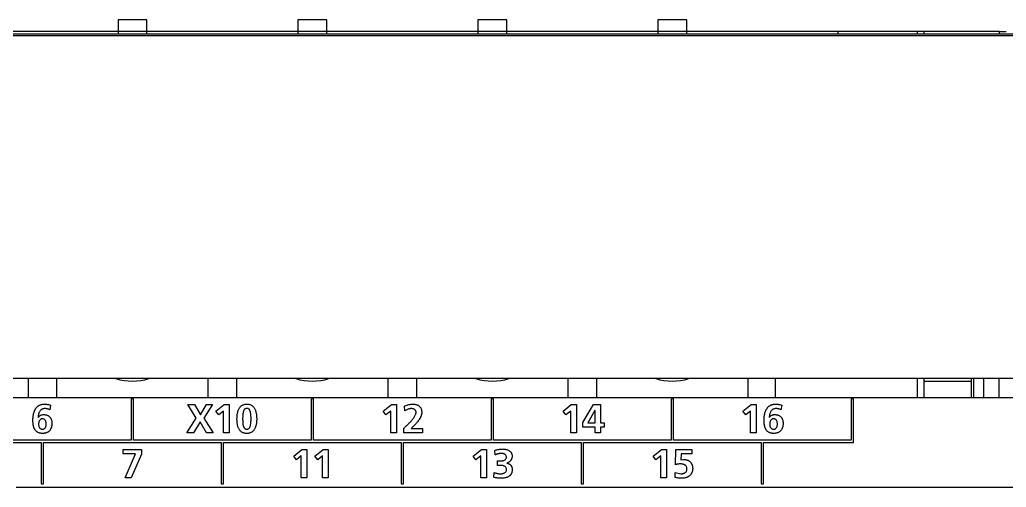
# Model space of a CAD drawing. Extents: x 147 to 432, y 261 to 358.
# Drawn here: x 250.1 to 291.88, y 336.18 to 355.98 of the extents above; entities that cross this region are included whole.
import ezdxf

# ---------------------------------------------------------------- set-up
doc = ezdxf.new("R2010")
doc.units = 0
doc.header["$MEASUREMENT"] = 0
doc.layers.get('0').update_dxf_attribs({"linetype": 'CONTINUOUS'})

msp = doc.modelspace()

# ---------------------------------------------------------------- linework, layer by layer
at = {"color": 7, "linetype": 'Continuous'}
for p, q in [((254.26553, 355.97723), (254.26553, 355.35938)), ((261.88553, 355.97723), (261.88553, 355.35938)), ((263.10553, 355.35938), (263.10553, 355.97723)), ((269.50553, 355.97723), (269.50553, 355.35938)), ((270.72553, 355.35938), (270.72553, 355.97723)), ((277.12553, 355.97723), (277.12553, 355.35938)), ((291.57553, 355.47723), (187.35553, 355.47723)), ((427.12073, 355.35939), (188.24033, 355.35939)), ((250.45553, 340.7772), (250.45553, 339.97721)), ((251.67553, 339.97721), (251.67553, 340.7772)), ((258.07553, 340.7772), (258.07553, 339.97721)), ((259.29553, 339.97721), (259.29553, 340.7772)), ((265.69553, 340.7772), (265.69553, 339.97721)), ((266.91553, 339.97721), (266.91553, 340.7772)), ((273.31553, 340.7772), (273.31553, 339.97721)), ((274.53553, 339.97721), (274.53553, 340.7772)), ((280.93553, 340.7772), (280.93553, 339.97721)), ((282.10553, 339.97721), (282.10553, 340.7772)), ((288.10553, 340.7772), (288.10553, 339.97721)), ((288.40553, 339.97723), (288.40553, 340.77723)), ((290.40553, 340.65092), (288.40553, 340.65092)), ((290.40553, 339.97723), (290.40553, 340.7772)), ((290.50553, 339.97723), (290.50553, 340.77723)), ((290.90553, 340.77723), (290.90553, 339.97723)), ((291.57553, 339.97723), (291.57553, 340.77723)), ((251.40671, 339.65496), (251.37588, 339.46083)), ((254.92347, 339.92695), (254.82356, 339.92695)), ((254.82356, 339.92695), (254.82356, 338.1765)), ((254.92347, 338.1765), (254.92347, 339.92695)), ((257.22221, 339.67718), (257.5004, 339.67718)), ((257.57946, 339.10202), (257.22221, 339.67718)), ((257.5004, 339.67718), (257.7512, 339.24964)), ((257.7512, 339.24964), (258.007, 339.67718)), ((258.26452, 339.67718), (257.90399, 339.10202)), ((258.007, 339.67718), (258.26452, 339.67718)), ((258.41369, 339.39554), (258.76389, 339.67718)), ((258.76389, 339.67718), (258.9768, 339.67718)), ((258.9768, 339.67718), (258.9768, 338.47863)), ((262.44342, 339.92695), (262.44342, 338.1765)), ((262.54333, 339.92695), (262.44342, 339.92695)), ((262.54333, 338.1765), (262.54333, 339.92695)), ((265.49147, 339.39554), (265.84166, 339.67718)), ((265.84166, 339.67718), (266.05457, 339.67718)), ((266.05457, 339.67718), (266.05457, 338.47863)), ((266.41234, 339.41277), (266.39357, 339.61189)), ((270.16354, 339.92695), (270.06363, 339.92695)), ((270.06363, 339.92695), (270.06363, 338.1765)), ((270.16354, 338.1765), (270.16354, 339.92695)), ((273.10892, 339.39554), (273.45929, 339.67718)), ((273.45929, 339.67718), (273.67219, 339.67718)), ((273.67219, 339.67718), (273.67219, 338.47863)), ((273.94539, 338.92167), (274.39343, 339.67718)), ((274.39343, 339.67718), (274.69229, 339.67718)), ((274.69229, 339.67718), (274.69229, 338.90617)), ((277.7834, 339.92695), (277.68349, 339.92695)), ((277.68349, 339.92695), (277.68349, 338.1765)), ((277.7834, 338.1765), (277.7834, 339.92695)), ((280.72258, 339.39554), (281.07278, 339.67718)), ((281.07278, 339.67718), (281.28568, 339.67718)), ((281.28568, 339.67718), (281.28568, 338.47863)), ((282.36555, 339.65496), (282.33454, 339.46083)), ((285.40361, 339.92695), (285.3037, 339.92695)), ((285.3037, 339.92695), (285.3037, 338.1765)), ((285.40361, 338.07659), (285.40361, 339.92695)), ((258.53393, 339.23931), (258.41369, 339.39554)), ((258.7365, 339.40416), (258.53393, 339.23931)), ((258.7365, 338.47863), (258.7365, 339.40416)), ((265.61153, 339.23931), (265.49147, 339.39554)), ((265.81428, 339.40416), (265.61153, 339.23931)), ((265.81428, 338.47863), (265.81428, 339.40416)), ((273.22916, 339.23931), (273.10892, 339.39554)), ((273.43173, 339.40416), (273.22916, 339.23931)), ((273.43173, 338.47863), (273.43173, 339.40416)), ((274.45871, 339.42655), (274.16174, 338.90617)), ((274.46215, 339.42655), (274.45871, 339.42655)), ((274.46215, 338.90617), (274.46215, 339.42655)), ((280.84282, 339.23931), (280.72258, 339.39554)), ((281.04539, 339.40416), (280.84282, 339.23931)), ((281.04539, 338.47863), (281.04539, 339.40416)), ((257.18621, 338.47863), (257.57946, 339.10202)), ((257.73742, 338.94579), (257.45751, 338.47863)), ((258.01389, 338.47863), (257.73742, 338.94579)), ((257.90399, 339.10202), (258.29725, 338.47863)), ((273.94539, 338.72754), (273.94539, 338.92167)), ((274.16174, 338.90617), (274.46215, 338.90617)), ((274.69229, 338.90617), (274.84508, 338.90617)), ((274.84508, 338.90617), (274.84508, 338.72754)), ((257.45751, 338.47863), (257.18621, 338.47863)), ((258.29725, 338.47863), (258.01389, 338.47863)), ((258.9768, 338.47863), (258.7365, 338.47863)), ((266.05457, 338.47863), (265.81428, 338.47863)), ((266.36601, 338.47863), (266.36601, 338.67948)), ((267.16286, 338.47863), (266.36601, 338.47863)), ((266.67348, 338.66759), (267.16286, 338.66759)), ((267.16286, 338.66759), (267.16286, 338.47863)), ((273.67219, 338.47863), (273.43173, 338.47863)), ((274.46215, 338.72754), (273.94539, 338.72754)), ((274.46215, 338.47863), (274.46215, 338.72754)), ((274.69229, 338.47863), (274.46215, 338.47863)), ((274.69229, 338.72754), (274.69229, 338.47863)), ((274.84508, 338.72754), (274.69229, 338.72754)), ((281.28568, 338.47863), (281.04539, 338.47863)), ((243.49367, 338.07659), (251.01363, 338.07659)), ((254.82356, 338.1765), (247.30361, 338.1765)), ((251.01363, 338.07659), (251.01363, 336.32682)), ((251.11354, 338.07659), (258.63349, 338.07659)), ((251.11354, 336.32682), (251.11354, 338.07659)), ((262.44342, 338.1765), (254.92347, 338.1765)), ((258.63349, 338.07659), (258.63349, 336.32682)), ((258.7334, 338.07659), (266.25335, 338.07659)), ((258.7334, 336.32682), (258.7334, 338.07659)), ((270.06363, 338.1765), (262.54333, 338.1765)), ((266.25335, 338.07659), (266.25335, 336.32682)), ((266.35326, 336.32682), (266.35326, 338.07659)), ((266.35326, 338.07659), (273.87322, 338.07659)), ((277.68349, 338.1765), (270.16354, 338.1765)), ((273.87322, 338.07659), (273.87322, 336.32682)), ((273.97312, 338.07659), (281.49342, 338.07659)), ((273.97312, 336.32682), (273.97312, 338.07659)), ((285.3037, 338.1765), (277.7834, 338.1765)), ((281.49342, 338.07659), (281.49342, 336.32682)), ((281.59333, 336.32682), (281.59333, 338.07659)), ((281.59333, 338.07659), (285.40361, 338.07659)), ((254.48181, 337.58807), (254.48181, 337.77686)), ((254.48181, 337.77686), (255.25454, 337.77686)), ((255.01235, 337.58807), (254.48181, 337.58807)), ((254.56759, 336.57832), (255.01235, 337.58807)), ((255.25454, 337.57774), (254.82856, 336.57832)), ((255.25454, 337.77686), (255.25454, 337.57774)), ((261.70359, 337.49523), (262.05378, 337.77686)), ((262.05378, 337.77686), (262.26669, 337.77686)), ((262.26669, 337.77686), (262.26669, 336.57832)), ((262.59931, 337.49523), (262.94968, 337.77686)), ((262.94968, 337.77686), (263.16259, 337.77686)), ((263.16259, 337.77686), (263.16259, 336.57832)), ((269.30157, 337.49523), (269.65177, 337.77686)), ((269.65177, 337.77686), (269.86467, 337.77686)), ((269.86467, 337.77686), (269.86467, 336.57832)), ((270.23485, 337.54501), (270.22124, 337.73742)), ((276.9204, 337.49523), (277.2706, 337.77686)), ((277.2706, 337.77686), (277.4835, 337.77686)), ((277.4835, 337.77686), (277.4835, 336.57832)), ((277.8678, 337.13298), (277.87986, 337.77686)), ((277.87986, 337.77686), (278.56836, 337.77686)), ((278.10655, 337.59824), (278.10138, 337.34244)), ((278.56836, 337.59824), (278.10655, 337.59824)), ((278.56836, 337.77686), (278.56836, 337.59824)), ((261.82382, 337.33899), (261.70359, 337.49523)), ((262.02639, 337.50384), (261.82382, 337.33899)), ((262.02639, 336.57832), (262.02639, 337.50384)), ((262.71955, 337.33899), (262.59931, 337.49523)), ((262.92212, 337.50384), (262.71955, 337.33899)), ((262.92212, 336.57832), (262.92212, 337.50384)), ((269.42164, 337.33899), (269.30157, 337.49523)), ((269.62438, 337.50384), (269.42164, 337.33899)), ((269.62438, 336.57832), (269.62438, 337.50384)), ((270.33441, 337.10369), (270.33441, 337.29266)), ((270.33441, 337.29266), (270.44431, 337.29266)), ((270.4512, 337.10369), (270.33441, 337.10369)), ((277.04046, 337.33899), (276.9204, 337.49523)), ((277.24321, 337.50384), (277.04046, 337.33899)), ((277.24321, 336.57832), (277.24321, 337.50384)), ((278.10138, 337.34244), (278.21128, 337.3545)), ((270.18335, 336.59726), (270.19713, 336.80156)), ((277.85058, 336.5921), (277.85575, 336.80673)), ((277.85575, 336.80673), (278.10138, 336.74661)), ((251.01363, 336.32682), (251.11354, 336.32682)), ((254.82856, 336.57832), (254.56759, 336.57832)), ((258.63349, 336.32682), (258.7334, 336.32682)), ((262.26669, 336.57832), (262.02639, 336.57832)), ((263.16259, 336.57832), (262.92212, 336.57832)), ((266.25335, 336.32682), (266.35326, 336.32682)), ((269.86467, 336.57832), (269.62438, 336.57832)), ((273.87322, 336.32682), (273.97312, 336.32682)), ((277.4835, 336.57832), (277.24321, 336.57832)), ((281.49342, 336.32682), (281.59333, 336.32682))]:
    msp.add_line(p, q, dxfattribs=at)
for points in [[(255.48553, 355.97723), (254.26553, 355.97723)], [(255.48553, 355.35938), (255.48553, 355.97723)], [(263.10553, 355.97723), (261.88553, 355.97723)], [(270.72553, 355.97723), (269.50553, 355.97723)], [(278.34553, 355.97723), (277.12553, 355.97723)], [(278.34553, 355.35938), (278.34553, 355.97723)], [(284.74553, 355.47723), (284.74553, 355.35938)], [(288.10553, 355.47723), (288.10553, 355.35938)], [(288.40553, 355.35939), (288.40553, 355.47723)], [(291.57553, 355.47723), (291.57553, 355.35939)], [(291.57556, 355.47723), (291.87551, 355.47723)], [(431.72205, 355.29359), (183.639, 355.29359)], [(429.90553, 340.77723), (185.45553, 340.77723)], [(185.05553, 339.97723), (430.30553, 339.97723)], [(251.37588, 339.46083), (251.353103, 339.470341), (251.330035, 339.479122), (251.306101, 339.487169), (251.282373, 339.493964), (251.258336, 339.49957), (251.234037, 339.503894), (251.209537, 339.506882), (251.184912, 339.508534), (251.160238, 339.508811), (251.135601, 339.50737), (251.111168, 339.503915), (251.087166, 339.498192), (251.063858, 339.490095), (251.041534, 339.479587), (251.020463, 339.466749), (251.000888, 339.451731), (250.982962, 339.434775), (250.966758, 339.416165), (250.952276, 339.396184), (250.939457, 339.375095), (250.928212, 339.353127), (250.918431, 339.330467), (250.910005, 339.307269), (250.902826, 339.283653), (250.896798, 339.259718), (250.891842, 339.235538), (250.887876, 339.211178), (250.884821, 339.186684), (250.882629, 339.162096), (250.88134, 339.13802)], [(282.33454, 339.46083), (282.311763, 339.470341), (282.288695, 339.479123), (282.264763, 339.487169), (282.241035, 339.493964), (282.216998, 339.49957), (282.192699, 339.503894), (282.168199, 339.506882), (282.143574, 339.508534), (282.1189, 339.508811), (282.094263, 339.50737), (282.06983, 339.503916), (282.045828, 339.498193), (282.02252, 339.490095), (282.000196, 339.479588), (281.979124, 339.46675), (281.95955, 339.451732), (281.941623, 339.434776), (281.925419, 339.416166), (281.910937, 339.396185), (281.898118, 339.375097), (281.886873, 339.353128), (281.877091, 339.330468), (281.868665, 339.30727), (281.861486, 339.283655), (281.855459, 339.25972), (281.850502, 339.23554), (281.846536, 339.21118), (281.843481, 339.186686), (281.841289, 339.162097), (281.84, 339.13802)], [(270.44431, 337.29266), (270.464757, 337.29291), (270.485186, 337.293859), (270.505575, 337.295482), (270.525889, 337.297844), (270.546085, 337.301062), (270.5661, 337.305253), (270.585855, 337.310542), (270.605227, 337.317087), (270.62405, 337.325074), (270.642078, 337.334713), (270.658976, 337.346214), (270.674287, 337.359752), (270.687455, 337.375373), (270.697927, 337.392913), (270.705302, 337.411969), (270.709422, 337.431973), (270.710627, 337.452375), (270.709464, 337.472786), (270.705949, 337.492924), (270.699562, 337.51321), (270.690506, 337.531525), (270.678626, 337.548146), (270.664238, 337.562653), (270.648093, 337.57468), (270.630237, 337.584628), (270.611364, 337.592486), (270.591821, 337.598497), (270.571854, 337.602906), (270.55163, 337.605935), (270.531261, 337.607752), (270.510824, 337.608517), (270.490373, 337.608415), (270.469938, 337.607575), (270.449544, 337.606051), (270.429213, 337.603826), (270.408971, 337.600906), (270.388841, 337.597296), (270.368845, 337.593003), (270.349006, 337.588035), (270.329136, 337.582341), (270.309675, 337.576052), (270.290432, 337.569126), (270.271424, 337.561578), (270.252668, 337.553425), (270.23485, 337.54501)], [(278.10138, 336.74661), (278.123158, 336.74719), (278.144871, 336.74901), (278.166443, 336.752081), (278.187781, 336.756488), (278.208772, 336.762326), (278.229276, 336.76969), (278.249114, 336.778691), (278.268066, 336.789432), (278.285862, 336.801992), (278.302198, 336.816398), (278.31675, 336.832602), (278.329231, 336.850448), (278.339425, 336.869694), (278.347236, 336.890024), (278.352699, 336.91111), (278.355946, 336.932644), (278.35716, 336.954392), (278.356502, 336.976175), (278.35382, 336.997792), (278.348865, 337.019002), (278.341802, 337.038731), (278.332001, 337.058179), (278.319789, 337.07621), (278.305382, 337.092543), (278.289113, 337.107023), (278.271353, 337.119605), (278.252411, 337.130365), (278.232591, 337.13941), (278.212123, 337.146877), (278.191884, 337.152729), (278.170622, 337.157494), (278.149128, 337.161072), (278.127479, 337.163548), (278.105736, 337.164995), (278.083952, 337.165524), (278.062162, 337.165273), (278.040388, 337.164399), (278.018649, 337.16289), (277.996966, 337.160721), (277.97536, 337.157879), (277.953856, 337.154355), (277.932476, 337.150144), (277.911241, 337.14525), (277.890173, 337.139681), (277.869291, 337.133452)], [(249.95553, 336.17723), (431.90553, 336.17723)]]:
    msp.add_lwpolyline(points, dxfattribs=at)
for points in [[(250.88478, 339.13458, -0.029498), (250.908608, 339.165462, -0.03494), (250.936138, 339.193084, -0.039651), (250.967472, 339.216286, -0.040594), (251.001598, 339.233875, -0.038586), (251.03865, 339.246018, -0.032974), (251.077069, 339.252738, -0.026617), (251.11664, 339.25481, -0.020592), (251.155627, 339.25335, -0.022002), (251.194353, 339.248582, -0.025054), (251.232459, 339.240213, -0.028335), (251.269448, 339.227824, -0.031157), (251.304703, 339.211136, -0.033487), (251.337833, 339.189832, -0.034139), (251.367474, 339.164487, -0.033945), (251.393393, 339.135347, -0.032253), (251.415243, 339.103039, -0.02971), (251.432928, 339.068271, -0.026867), (251.446568, 339.031724, -0.024328), (251.456622, 338.993141, -0.021546), (251.462965, 338.954641, -0.018652), (251.466173, 338.915757, -0.014888), (251.466771, 338.876736, -0.014345), (251.465121, 338.837747, -0.014741), (251.461209, 338.798919, -0.016866), (251.454866, 338.760415, -0.019345), (251.445754, 338.722475, -0.021796), (251.433558, 338.685413, -0.024356), (251.417999, 338.649635, -0.027108), (251.398851, 338.615648, -0.029194), (251.376002, 338.584032, -0.030827), (251.349522, 338.555393, -0.031206), (251.319705, 338.530248, -0.030213), (251.287018, 338.508963, -0.028606), (251.252056, 338.491665, -0.025968), (251.215413, 338.478275, -0.023269), (251.177626, 338.468558, -0.020376), (251.139134, 338.462168, -0.018152), (251.100275, 338.458752, -0.016227), (251.06126, 338.458012, -0.017634), (251.022273, 338.459862, -0.020689), (250.983557, 338.464688, -0.023646), (250.94542, 338.472927, -0.026585), (250.908304, 338.484944, -0.029246), (250.872768, 338.501036, -0.030662), (250.839409, 338.521255, -0.031334), (250.808832, 338.545468, -0.030072), (250.781385, 338.573302, -0.027979), (250.757419, 338.604081, -0.025035), (250.736837, 338.637226, -0.02208), (250.719468, 338.672164, -0.019098), (250.705028, 338.708416, -0.016589), (250.693205, 338.745604, -0.014244), (250.683694, 338.783453), (250.67621, 338.821754), (250.670508, 338.860363), (250.666364, 338.89917), (250.663592, 338.9381), (250.662023, 338.977096), (250.66154, 339.01607), (250.662061, 339.055096), (250.66363, 339.094092), (250.666357, 339.133475), (250.670259, 339.172307), (250.675537, 339.211591), (250.682119, 339.250059), (250.690194, 339.28824), (250.69968, 339.325299), (250.7111, 339.362616, -0.013595), (250.724436, 339.39929, -0.015074), (250.739848, 339.435142, -0.016755), (250.757508, 339.469937, -0.018467), (250.777572, 339.503404, -0.020272), (250.800163, 339.535217, -0.022129), (250.825368, 339.564998, -0.023352), (250.853175, 339.592369, -0.024709), (250.883475, 339.616942, -0.024811), (250.916066, 339.638385, -0.024585), (250.950615, 339.656513, -0.023908), (250.986757, 339.671189, -0.022334), (251.024106, 339.68247, -0.020922), (251.062297, 339.690483, -0.018752), (251.101009, 339.69544, -0.016519), (251.139981, 339.697658, -0.013963), (251.179007, 339.697481), (251.217973, 339.695337, -0.013169), (251.25728, 339.691136, -0.013315), (251.29581, 339.684938, -0.01334), (251.333954, 339.676692), (251.371608, 339.666439), (251.40671, 339.65496)], [(266.39357, 339.61189, -0.012787), (266.429512, 339.628989), (266.466279, 339.644234), (266.503759, 339.65763), (266.541853, 339.669167), (266.580467, 339.678823), (266.619509, 339.686566), (266.658637, 339.692317, -0.01298), (266.69826, 339.696089, -0.013429), (266.738025, 339.69777, -0.014845), (266.77782, 339.697212, -0.017169), (266.817498, 339.694111, -0.019749), (266.856837, 339.688097, -0.022284), (266.895009, 339.678928, -0.025967), (266.932623, 339.665956, -0.029419), (266.968568, 339.648906, -0.032762), (267.002112, 339.627526, -0.035228), (267.032447, 339.601802, -0.035396), (267.05849, 339.57246, -0.034968), (267.080427, 339.539284, -0.032676), (267.097689, 339.503446, -0.029481), (267.11038, 339.46574, -0.025181), (267.118863, 339.42687, -0.021563), (267.123725, 339.387372, -0.022155), (267.12513, 339.34748, -0.022833), (267.122954, 339.307742, -0.023849), (267.117086, 339.268384, -0.022394), (267.107556, 339.229757, -0.019218), (267.094846, 339.192042, -0.016815), (267.079463, 339.155332, -0.014771), (267.061795, 339.119667, -0.012902), (267.042183, 339.085033), (267.020929, 339.051379), (266.998303, 339.01863), (266.974514, 338.986716), (266.949749, 338.955552), (266.924158, 338.925063), (266.897874, 338.895168), (266.871012, 338.865792), (266.843608, 338.836788), (266.815882, 338.808226), (266.787842, 338.779972), (266.759574, 338.751945), (266.731188, 338.724039), (266.702762, 338.696172), (266.674277, 338.668366)], [(281.84344, 339.13458, -0.029551), (281.867276, 339.165459, -0.034945), (281.894817, 339.193071, -0.039604), (281.926158, 339.216266, -0.040574), (281.960328, 339.233872, -0.038545), (281.997381, 339.246017, -0.032983), (282.035802, 339.25274, -0.026613), (282.0753, 339.25481, -0.020606), (282.114289, 339.253351, -0.021999), (282.153017, 339.248582, -0.025053), (282.191125, 339.240213, -0.028338), (282.228115, 339.227823, -0.031159), (282.263371, 339.211134, -0.033484), (282.296497, 339.189832, -0.034142), (282.326139, 339.164486, -0.033948), (282.352059, 339.135344, -0.032255), (282.373909, 339.103033, -0.029711), (282.391593, 339.068263, -0.026868), (282.405232, 339.031713, -0.024322), (282.415283, 338.99314, -0.021545), (282.421625, 338.954638, -0.018651), (282.424833, 338.915752, -0.014887), (282.425431, 338.87673, -0.014346), (282.42378, 338.837739, -0.014742), (282.419868, 338.798909, -0.016867), (282.413524, 338.760404, -0.019346), (282.404411, 338.722462, -0.021798), (282.392212, 338.685399, -0.024358), (282.376651, 338.64962, -0.027111), (282.357501, 338.615632, -0.029197), (282.334649, 338.584016, -0.030828), (282.308165, 338.555378, -0.031207), (282.278345, 338.530233, -0.030214), (282.245655, 338.50895, -0.028606), (282.21069, 338.491654, -0.025968), (282.174045, 338.478267, -0.023268), (282.136256, 338.468551, -0.020374), (282.097761, 338.462164, -0.018151), (282.0589, 338.45875, -0.016226), (282.019883, 338.458013, -0.017638), (281.980895, 338.459865, -0.020693), (281.942177, 338.464694, -0.02365), (281.904039, 338.472938, -0.02659), (281.866923, 338.48496, -0.029249), (281.831388, 338.501057, -0.030665), (281.79803, 338.521282, -0.031334), (281.767455, 338.545501, -0.030033), (281.740045, 338.573302, -0.02798), (281.716078, 338.604082, -0.025036), (281.695496, 338.63723, -0.022081), (281.678126, 338.672169, -0.019098), (281.663685, 338.708422, -0.016589), (281.651862, 338.745613, -0.014244), (281.642352, 338.783464), (281.634868, 338.821767), (281.629166, 338.860377), (281.625023, 338.899186), (281.622251, 338.938118), (281.620682, 338.977116), (281.6202, 339.01607), (281.620721, 339.055097), (281.62229, 339.094096), (281.625017, 339.133476), (281.628919, 339.17231), (281.634197, 339.211591), (281.640779, 339.250061), (281.648855, 339.288244), (281.658341, 339.3253), (281.669761, 339.362619, -0.013596), (281.683098, 339.399295, -0.015075), (281.698511, 339.435147, -0.016756), (281.716172, 339.469944, -0.018468), (281.736237, 339.503412, -0.020274), (281.758831, 339.535226, -0.02213), (281.784037, 339.565008, -0.023354), (281.811846, 339.592379, -0.02471), (281.842148, 339.616952, -0.024812), (281.874742, 339.638394, -0.024586), (281.909294, 339.656521, -0.023908), (281.945438, 339.671197, -0.022335), (281.98279, 339.682476, -0.020924), (282.020983, 339.690487, -0.01875), (282.059697, 339.695442, -0.016512), (282.09867, 339.697659, -0.013946), (282.137698, 339.697482), (282.176667, 339.69534, -0.013189), (282.216025, 339.691136, -0.013316), (282.254557, 339.684938, -0.013317), (282.292703, 339.676694), (282.330361, 339.666448), (282.36555, 339.65496)], [(266.36601, 338.67948), (266.389367, 338.70147), (266.412836, 338.72334), (266.436421, 338.745085), (266.460021, 338.766814), (266.483532, 338.788639), (266.506918, 338.810599), (266.530162, 338.832707), (266.553249, 338.854981), (266.576153, 338.877442), (266.598846, 338.900115), (266.621302, 338.923024), (266.643489, 338.946193), (266.665377, 338.969646), (266.686929, 338.993407), (266.708097, 339.01751), (266.728829, 339.041989), (266.749065, 339.066879), (266.768717, 339.092231), (266.787681, 339.118101), (266.805844, 339.144543), (266.823026, 339.171633), (266.839002, 339.199446), (266.853497, 339.22804), (266.866025, 339.257533, 0.023688), (266.875994, 339.288021, 0.031283), (266.8826, 339.319457, 0.040727), (266.88463, 339.351444, 0.049161), (266.880899, 339.383254, 0.05609), (266.870597, 339.413565, 0.057829), (266.85368, 339.440738, 0.053485), (266.831157, 339.463496, 0.04619), (266.804562, 339.481353, 0.039231), (266.775313, 339.494451, 0.033866), (266.744465, 339.503165, 0.030911), (266.71275, 339.507852, 0.027089), (266.680701, 339.508809, 0.022195), (266.648707, 339.506608, 0.02044), (266.617011, 339.501716), (266.585793, 339.494364), (266.555278, 339.484869), (266.525316, 339.47342), (266.496051, 339.46029), (266.467488, 339.445692), (266.439618, 339.429812), (266.41234, 339.41277)], [(270.22124, 337.73742), (270.248282, 337.74745), (270.275671, 337.756491), (270.303359, 337.764572), (270.331301, 337.771722), (270.35911, 337.777891), (270.38745, 337.783254), (270.415942, 337.787744), (270.444555, 337.791376), (270.473264, 337.794162), (270.502041, 337.796105), (270.530862, 337.797245), (270.559703, 337.797518), (270.588534, 337.796703), (270.617277, 337.794655), (270.645921, 337.791292), (270.674377, 337.78659), (270.70256, 337.780467), (270.730363, 337.772805), (270.757648, 337.763469), (270.784242, 337.752316), (270.809915, 337.739188), (270.834389, 337.723942, -0.024709), (270.857324, 337.706473, -0.026645), (270.878343, 337.686738, -0.028505), (270.897061, 337.664815, -0.028866), (270.913132, 337.640882, -0.028852), (270.926343, 337.61526, -0.02734), (270.936579, 337.588313, -0.024888), (270.943841, 337.56087), (270.948504, 337.532419), (270.950674, 337.503665), (270.950639, 337.475634), (270.948366, 337.446886), (270.943533, 337.418462, -0.026423), (270.935879, 337.390665, -0.028319), (270.925234, 337.363874, -0.029227), (270.911567, 337.338491, -0.029017), (270.895035, 337.314874, -0.027434), (270.875945, 337.293269, -0.024886), (270.854701, 337.273776), (270.831722, 337.256357), (270.807396, 337.240869), (270.782038, 337.227136), (270.755919, 337.214901), (270.729213, 337.20401)], [(270.72767, 337.19998, -0.026619), (270.757763, 337.194468, -0.026473), (270.787122, 337.18581, -0.029817), (270.815318, 337.173922, -0.031827), (270.841827, 337.158641, -0.032811), (270.866138, 337.140061, -0.032916), (270.887799, 337.118452, -0.031781), (270.906493, 337.094229, -0.029835), (270.922067, 337.067887, -0.02756), (270.934519, 337.039932, -0.025191), (270.943958, 337.010819, -0.022888), (270.950564, 336.98093), (270.954519, 336.950578), (270.956041, 336.920011), (270.955391, 336.889409), (270.952506, 336.858934), (270.947184, 336.828791, -0.022835), (270.939239, 336.799225, -0.02482), (270.928522, 336.770556, -0.026083), (270.914931, 336.743135, -0.026414), (270.898542, 336.717285, -0.02642), (270.879508, 336.69332, -0.025127), (270.858109, 336.671436, -0.02382), (270.834669, 336.651753, -0.02179), (270.809533, 336.634285), (270.783028, 336.618969), (270.755441, 336.605702), (270.727011, 336.594344), (270.697935, 336.584762), (270.668368, 336.576817), (270.638436, 336.570385), (270.608235, 336.565354), (270.577845, 336.561636), (270.547327, 336.559175), (270.516736, 336.557896), (270.486118, 336.557692), (270.455508, 336.558365), (270.42492, 336.559729), (270.394371, 336.561782), (270.363875, 336.564509), (270.333448, 336.567923), (270.302403, 336.572159), (270.272183, 336.577076), (270.242114, 336.582844), (270.212246, 336.589578), (270.18335, 336.59726)], [(270.19713, 336.80156), (270.217444, 336.793791), (270.237936, 336.786505), (270.257711, 336.780008), (270.27854, 336.77375), (270.299187, 336.768152), (270.320331, 336.763057), (270.341617, 336.758595), (270.363235, 336.754764), (270.384761, 336.751661), (270.407237, 336.749199), (270.428925, 336.747595), (270.450656, 336.746712), (270.472403, 336.746773), (270.494524, 336.748078), (270.516115, 336.750664), (270.538429, 336.754659), (270.559583, 336.759704), (270.580401, 336.765985), (270.600776, 336.773583), (270.62056, 336.782605), (270.639548, 336.793196), (270.657455, 336.805522), (270.673895, 336.819744), (270.688344, 336.835973), (270.700225, 336.854162, 0.042881), (270.70896, 336.874065, 0.044509), (270.714055, 336.895165), (270.71579, 336.91662), (270.714951, 336.938348), (270.711786, 336.959856), (270.706296, 336.980893), (270.698112, 337.001023), (270.687548, 337.019093), (270.673938, 337.036034), (270.658506, 337.050406), (270.640855, 337.062933), (270.621767, 337.073336), (270.601724, 337.081762), (270.581036, 337.088455), (270.559921, 337.093661), (270.53853, 337.09758), (270.516967, 337.100395), (270.495778, 337.102252), (270.474055, 337.103375), (270.452308, 337.103696)], [(278.21128, 337.3545, -0.017483), (278.246889, 337.353322, -0.017284), (278.282338, 337.349682, -0.018763), (278.317431, 337.343503, -0.020455), (278.351929, 337.334596, -0.022371), (278.385624, 337.322742, -0.024411), (278.417981, 337.307833, -0.026389), (278.448654, 337.289716, -0.028205), (278.477169, 337.268368, -0.028979), (278.503058, 337.2439, -0.029317), (278.525912, 337.21658, -0.028201), (278.545484, 337.186817, -0.026645), (278.561666, 337.155081, -0.024466), (278.57453, 337.121856, -0.021923), (278.584249, 337.087585, -0.019007), (278.591137, 337.052625, -0.01712), (278.595506, 337.017259, -0.016315), (278.597503, 336.981682), (278.59725, 336.946858, -0.018718), (278.594564, 336.911323, -0.021431), (278.589022, 336.876131, -0.022022), (278.580444, 336.841551, -0.022766), (278.56881, 336.807872, -0.023791), (278.554099, 336.775424, -0.024398), (278.536326, 336.744548, -0.024772), (278.515609, 336.715564, -0.024565), (278.492133, 336.688765, -0.023744), (278.466761, 336.664902, -0.023333), (278.438628, 336.643041, -0.022367), (278.408616, 336.62384, -0.020975), (278.377052, 336.607308, -0.019643), (278.34425, 336.593393, -0.018142), (278.31049, 336.581992, -0.016745), (278.276016, 336.572971), (278.241035, 336.566185), (278.205709, 336.561476), (278.170177, 336.558688), (278.134551, 336.557662), (278.098916, 336.558214), (278.063324, 336.560051), (278.027805, 336.562983), (277.99238, 336.566892), (277.956573, 336.571787), (277.921396, 336.577515), (277.886383, 336.584169), (277.851583, 336.591861)]]:
    msp.add_lwpolyline(points, format="xyb", dxfattribs=at)
for points in [[(259.3027, 339.07446, -0.010952), (259.303755, 339.130794, -0.010491), (259.307219, 339.187038, -0.011931), (259.313181, 339.24307, -0.013786), (259.322012, 339.298719, -0.015828), (259.33412, 339.353746, -0.018686), (259.349977, 339.407808, -0.022171), (259.370178, 339.460395, -0.026657), (259.395402, 339.510756, -0.031874), (259.426314, 339.557828, -0.037173), (259.463416, 339.600176, -0.04191), (259.506715, 339.636137, -0.043154), (259.555479, 339.664244, -0.04131), (259.608316, 339.683668, -0.037376), (259.663533, 339.694552, -0.030606), (259.719745, 339.697851, -0.029985), (259.775991, 339.694544, -0.034972), (259.831297, 339.683989, -0.039621), (259.884421, 339.66534, -0.043165), (259.933689, 339.638126, -0.042645), (259.977596, 339.602908, -0.038564), (260.015207, 339.561015, -0.03347), (260.046402, 339.514133, -0.02784), (260.071648, 339.463782, -0.023048), (260.091655, 339.41112, -0.019124), (260.107179, 339.35696, -0.015896), (260.118883, 339.301845, -0.013545), (260.12733, 339.246118, -0.011596), (260.132977, 339.190052, -0.010022), (260.136198, 339.133794, -0.009019), (260.137278, 339.077455, -0.009067), (260.136361, 339.021111, -0.010344), (260.133259, 338.964848, -0.01185), (260.127666, 338.908778, -0.013714), (260.119228, 338.853068, -0.016098), (260.107489, 338.797962, -0.01931), (260.091892, 338.743826, -0.023189), (260.071777, 338.691207, -0.027989), (260.0464, 338.640926, -0.03297), (260.015609, 338.594849, -0.038512), (259.977964, 338.552988, -0.042592), (259.934043, 338.517793, -0.042884), (259.884779, 338.490571, -0.039722), (259.83167, 338.471893, -0.035149), (259.776381, 338.461358, -0.028852), (259.720174, 338.457965, -0.028084), (259.66389, 338.460769, -0.033589), (259.608424, 338.470463, -0.038627), (259.554932, 338.488042, -0.043432), (259.505067, 338.514143, -0.043429), (259.460457, 338.548468, -0.04033), (259.422261, 338.589819, -0.035307), (259.390728, 338.636469, -0.029276), (259.365452, 338.686804, -0.024134), (259.345673, 338.73955, -0.019706), (259.330567, 338.793827, -0.016166), (259.319385, 338.849051, -0.013601), (259.311496, 338.904844, -0.011238), (259.306389, 338.96096, -0.00889), (259.303538, 339.017239, -0.009359)], [(259.89698, 339.07446), (259.896942, 339.109446), (259.896508, 339.144429), (259.895551, 339.180047), (259.893846, 339.21499), (259.891187, 339.249874), (259.887359, 339.284647), (259.882078, 339.319229), (259.874966, 339.353478, 0.019563), (259.86554, 339.38716, 0.025897), (259.853105, 339.419841, 0.036274), (259.836748, 339.450727, 0.049719), (259.815407, 339.478384, 0.06512), (259.788315, 339.50038, 0.071006), (259.756367, 339.514302, 0.062153), (259.721852, 339.519188, 0.060836), (259.68705, 339.515801, 0.072861), (259.655062, 339.503541, 0.067227), (259.62721, 339.482532, 0.052772), (259.605224, 339.455405, 0.037835), (259.588399, 339.424763, 0.026838), (259.575646, 339.392199, 0.020191), (259.565988, 339.358582), (259.558702, 339.324367), (259.553278, 339.289807), (259.549329, 339.255046), (259.54657, 339.22017), (259.544769, 339.185231), (259.54373, 339.15026), (259.543271, 339.115277), (259.543172, 339.080291), (259.543192, 339.045305), (259.543469, 339.01032), (259.544259, 338.975343), (259.54577, 338.940391), (259.548209, 338.905491), (259.55181, 338.870693), (259.556858, 338.836077), (259.563736, 338.80178, 0.019647), (259.572941, 338.768038, 0.02617), (259.585186, 338.735284, 0.036855), (259.601412, 338.70433, 0.050716), (259.622721, 338.676654, 0.066349), (259.649892, 338.654755, 0.072579), (259.681956, 338.641131, 0.061123), (259.716527, 338.636603, 0.058787), (259.751317, 338.640119, 0.068157), (259.783068, 338.651928, 0.066144), (259.811374, 338.672326, 0.053548), (259.833946, 338.698964, 0.039218), (259.851291, 338.729313, 0.028072), (259.864428, 338.761722, 0.021138), (259.874337, 338.795264), (259.881766, 338.829448), (259.887246, 338.863999), (259.891189, 338.89876), (259.8939, 338.933641), (259.895616, 338.968584), (259.896542, 339.003557), (259.896954, 339.038541)]]:
    msp.add_lwpolyline(points, format="xyb", close=True, dxfattribs=at)
for points in [[(250.90201, 338.8495), (250.902528, 338.829017), (250.904223, 338.808594), (250.90713, 338.788309), (250.911405, 338.768269), (250.917204, 338.748617), (250.924687, 338.729545), (250.93403, 338.711314), (250.945385, 338.694266), (250.958751, 338.67889), (250.974219, 338.66547), (250.991496, 338.654481), (251.010206, 338.64616), (251.029898, 338.640535), (251.050139, 338.637408), (251.070607, 338.636611), (251.091038, 338.638154), (251.111054, 338.642462), (251.130184, 338.649763), (251.147928, 338.65998), (251.163882, 338.672815), (251.177829, 338.687811), (251.189418, 338.703983), (251.199421, 338.72186), (251.207615, 338.740639), (251.214156, 338.760057), (251.219193, 338.779919), (251.222853, 338.800082), (251.225227, 338.820436), (251.226385, 338.840896), (251.226426, 338.861467), (251.225402, 338.881934), (251.223301, 338.90232), (251.220042, 338.922551), (251.215511, 338.942535), (251.209579, 338.962148), (251.202258, 338.980859), (251.193099, 338.999185), (251.182394, 339.015989), (251.169424, 339.03184), (251.154435, 339.045794), (251.137557, 339.057385), (251.119106, 339.066261), (251.099526, 339.072261), (251.079303, 339.075457), (251.058828, 339.076129), (251.038412, 339.074438), (251.01839, 339.07013), (250.9992, 339.062988), (250.98135, 339.052957), (250.965285, 339.040262), (250.95127, 339.025331), (250.938914, 339.007926), (250.929114, 338.989936), (250.921393, 338.971712), (250.914799, 338.951484), (250.909924, 338.93158), (250.906339, 338.911404), (250.903897, 338.891058), (250.902461, 338.870613)], [(281.86067, 338.8495), (281.861188, 338.829017), (281.862883, 338.808594), (281.86579, 338.788309), (281.870065, 338.768269), (281.875864, 338.748617), (281.883347, 338.729545), (281.89269, 338.711314), (281.904045, 338.694266), (281.917411, 338.67889), (281.932879, 338.66547), (281.950156, 338.654481), (281.968866, 338.64616), (281.988558, 338.640535), (282.008799, 338.637408), (282.029267, 338.636611), (282.049698, 338.638154), (282.069714, 338.642462), (282.088844, 338.649763), (282.106588, 338.65998), (282.122542, 338.672815), (282.136489, 338.687811), (282.148078, 338.703983), (282.158081, 338.72186), (282.166275, 338.740639), (282.172816, 338.760057), (282.177853, 338.779919), (282.181513, 338.800082), (282.183887, 338.820436), (282.185045, 338.840896), (282.185086, 338.861467), (282.184062, 338.881934), (282.181961, 338.90232), (282.178702, 338.922551), (282.174171, 338.942535), (282.168239, 338.962148), (282.160918, 338.980859), (282.151759, 338.999185), (282.141054, 339.015989), (282.128084, 339.03184), (282.113095, 339.045794), (282.096217, 339.057385), (282.077766, 339.066261), (282.058186, 339.072261), (282.037963, 339.075457), (282.017488, 339.076129), (281.997072, 339.074438), (281.97705, 339.07013), (281.95786, 339.062988), (281.94001, 339.052957), (281.923945, 339.040262), (281.90993, 339.025331), (281.897574, 339.007926), (281.887774, 338.989936), (281.880053, 338.971712), (281.873459, 338.951484), (281.868584, 338.93158), (281.864999, 338.911404), (281.862557, 338.891058), (281.861121, 338.870613)]]:
    msp.add_lwpolyline(points, close=True, dxfattribs=at)
for centre in [(254.87553, 343.17723), (262.49553, 343.17723), (270.11553, 343.17723), (277.73553, 343.17723)]:
    msp.add_arc(centre, 2.5, 253.7398, 286.2602, dxfattribs=at)

doc.saveas('drawing.dxf')
